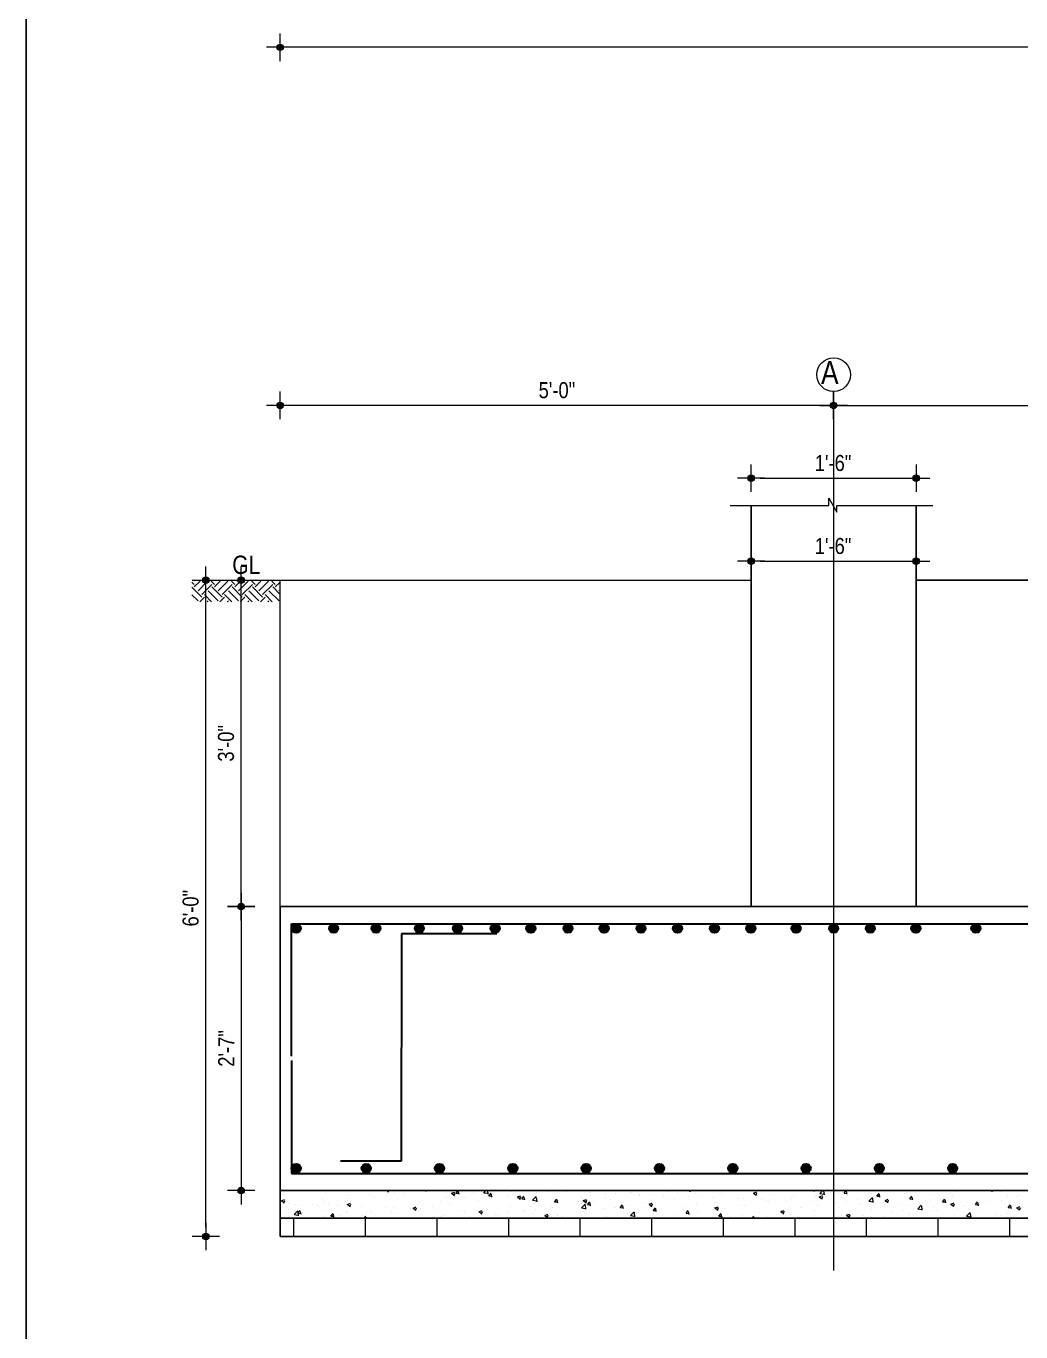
# Model space of a CAD drawing. Header units: inches. Extents: x 57837 to 133168, y 6972 to 27776.
# Drawn here: x 67638 to 68072, y 18892 to 19462 of the extents above; entities that cross this region are included whole.
import ezdxf

# ---------------------------------------------------------------- set-up
doc = ezdxf.new("R2010")
doc.units = ezdxf.units.IN
doc.header["$MEASUREMENT"] = 0
for name, color, linetype, lineweight in [('0.15L', 210, 'Continuous', 15), ('DIM', 2, 'Continuous', 13), ('HACTH', 153, 'Continuous', 5), ('HATCH', 74, 'Continuous', 5), ('ROD', 1, 'Continuous', 40), ('rod position', 1, 'Continuous', 30), ('wall line', 20, 'Continuous', 50)]:
    doc.layers.add(name, color=color, linetype=linetype, lineweight=lineweight)
doc.layers.add('elevation', color=3, linetype='Continuous')
doc.layers.add('text', color=255, linetype='Continuous')
doc.styles.get("Standard").update_dxf_attribs({"font": 'ARIALN.TTF', "height": 7})

msp = doc.modelspace()

# ---------------------------------------------------------------- hatches: boundary and pattern name
at = {"lineweight": 13}
h = msp.add_hatch(color=256, dxfattribs=at)
edge = h.paths.add_edge_path()
edge.add_arc((67748.73, 19452.54), 1.42, 0, 360)
h = msp.add_hatch(color=256, dxfattribs=at)
edge = h.paths.add_edge_path()
edge.add_arc((67748.73, 19296.22), 1.42, 0, 360)
h = msp.add_hatch(color=256, dxfattribs=at)
edge = h.paths.add_edge_path()
edge.add_arc((67990.35, 19296.22), 1.42, 0, 360)
h = msp.add_hatch(color=256, dxfattribs=at)
edge = h.paths.add_edge_path()
edge.add_arc((67990.35, 19296.22), 1.42, 0, 360)
h = msp.add_hatch(color=256, dxfattribs=at)
edge = h.paths.add_edge_path()
edge.add_arc((67954.35, 19264.42), 1.42, 0, 360)
h = msp.add_hatch(color=256, dxfattribs=at)
edge = h.paths.add_edge_path()
edge.add_arc((68026.35, 19264.42), 1.42, 0, 360)
h = msp.add_hatch(color=256, dxfattribs=at)
edge = h.paths.add_edge_path()
edge.add_arc((67954.35, 19228.19), 1.42, 0, 360)
h = msp.add_hatch(color=256, dxfattribs=at)
edge = h.paths.add_edge_path()
edge.add_arc((68026.35, 19228.19), 1.42, 0, 360)
h = msp.add_hatch(color=256, dxfattribs=at)
edge = h.paths.add_edge_path()
edge.add_arc((67716.29, 19219.9), 1.42, 0, 360)
h = msp.add_hatch(color=256, dxfattribs=at)
edge = h.paths.add_edge_path()
edge.add_arc((67731.74, 19219.9), 1.42, 0, 360)
h = msp.add_hatch(color=256, dxfattribs=at)
edge = h.paths.add_edge_path()
edge.add_arc((67731.74, 19077.35), 1.42, 0, 360)
h = msp.add_hatch(color=256, dxfattribs=at)
edge = h.paths.add_edge_path()
edge.add_arc((67731.74, 19077.35), 1.42, 0, 360)
h = msp.add_hatch(color=256, dxfattribs=at)
edge = h.paths.add_edge_path()
edge.add_arc((67731.74, 18953.35), 1.42, 0, 360)
h = msp.add_hatch(color=256, dxfattribs=at)
edge = h.paths.add_edge_path()
edge.add_arc((67716.29, 18933.35), 1.42, 0, 360)
at = {"layer": 'ROD'}
h = msp.add_hatch(color=5, dxfattribs=at)
h.set_gradient(color1=(0, 0, 255), one_color=1, tint=1, name='SPHERICAL')
h.paths.add_polyline_path([(67757.74, 19067.86, 1), (67753.74, 19067.86, 1)])
h = msp.add_hatch(color=5, dxfattribs=at)
h.set_gradient(color1=(0, 0, 255), one_color=1, tint=1, name='SPHERICAL')
h.paths.add_polyline_path([(67774.13, 19067.86, 1), (67770.13, 19067.86, 1)])
h = msp.add_hatch(color=5, dxfattribs=at)
h.set_gradient(color1=(0, 0, 255), one_color=1, tint=1, name='SPHERICAL')
h.paths.add_polyline_path([(67792.61, 19067.86, 1), (67788.61, 19067.86, 1)])
h = msp.add_hatch(color=5, dxfattribs=at)
h.set_gradient(color1=(0, 0, 255), one_color=1, tint=1, name='SPHERICAL')
h.paths.add_polyline_path([(67811.5, 19067.86, 1), (67807.5, 19067.86, 1)])
h = msp.add_hatch(color=5, dxfattribs=at)
h.set_gradient(color1=(0, 0, 255), one_color=1, tint=1, name='SPHERICAL')
h.paths.add_polyline_path([(67828.2, 19067.86, 1), (67824.2, 19067.86, 1)])
h = msp.add_hatch(color=5, dxfattribs=at)
h.set_gradient(color1=(0, 0, 255), one_color=1, tint=1, name='SPHERICAL')
h.paths.add_polyline_path([(67844.6, 19067.86, 1), (67840.6, 19067.86, 1)])
h = msp.add_hatch(color=5, dxfattribs=at)
h.set_gradient(color1=(0, 0, 255), one_color=1, tint=1, name='SPHERICAL')
h.paths.add_polyline_path([(67860.2, 19067.86, 1), (67856.2, 19067.86, 1)])
h = msp.add_hatch(color=5, dxfattribs=at)
h.set_gradient(color1=(0, 0, 255), one_color=1, tint=1, name='SPHERICAL')
h.paths.add_polyline_path([(67876.38, 19067.86, 1), (67872.38, 19067.86, 1)])
h = msp.add_hatch(color=5, dxfattribs=at)
h.set_gradient(color1=(0, 0, 255), one_color=1, tint=1, name='SPHERICAL')
h.paths.add_polyline_path([(67892.2, 19067.86, 1), (67888.2, 19067.86, 1)])
h = msp.add_hatch(color=5, dxfattribs=at)
h.set_gradient(color1=(0, 0, 255), one_color=1, tint=1, name='SPHERICAL')
h.paths.add_polyline_path([(67908.28, 19067.86, 1), (67904.28, 19067.86, 1)])
h = msp.add_hatch(color=5, dxfattribs=at)
h.set_gradient(color1=(0, 0, 255), one_color=1, tint=1, name='SPHERICAL')
h.paths.add_polyline_path([(67924.2, 19067.86, 1), (67920.2, 19067.86, 1)])
h = msp.add_hatch(color=5, dxfattribs=at)
h.set_gradient(color1=(0, 0, 255), one_color=1, tint=1, name='SPHERICAL')
h.paths.add_polyline_path([(67940.35, 19067.86, 1), (67936.35, 19067.86, 1)])
h = msp.add_hatch(color=5, dxfattribs=at)
h.set_gradient(color1=(0, 0, 255), one_color=1, tint=1, name='SPHERICAL')
h.paths.add_polyline_path([(67956.2, 19067.86, 1), (67952.2, 19067.86, 1)])
h = msp.add_hatch(color=5, dxfattribs=at)
h.set_gradient(color1=(0, 0, 255), one_color=1, tint=1, name='SPHERICAL')
h.paths.add_polyline_path([(67975.98, 19067.86, 1), (67971.98, 19067.86, 1)])
h = msp.add_hatch(color=5, dxfattribs=at)
h.set_gradient(color1=(0, 0, 255), one_color=1, tint=1, name='SPHERICAL')
h.paths.add_polyline_path([(67992.34, 19067.86, 1), (67988.34, 19067.86, 1)])
h = msp.add_hatch(color=5, dxfattribs=at)
h.set_gradient(color1=(0, 0, 255), one_color=1, tint=1, name='SPHERICAL')
h.paths.add_polyline_path([(68008.36, 19067.86, 1), (68004.36, 19067.86, 1)])
h = msp.add_hatch(color=5, dxfattribs=at)
h.set_gradient(color1=(0, 0, 255), one_color=1, tint=1, name='SPHERICAL')
h.paths.add_polyline_path([(68028.25, 19067.86, 1), (68024.25, 19067.86, 1)])
h = msp.add_hatch(color=5, dxfattribs=at)
h.set_gradient(color1=(0, 0, 255), one_color=1, tint=1, name='SPHERICAL')
h.paths.add_polyline_path([(68054.47, 19067.86, 1), (68050.47, 19067.86, 1)])
h = msp.add_hatch(color=5, dxfattribs=at)
h.set_gradient(color1=(0, 0, 255), one_color=1, tint=1, name='SPHERICAL')
h.paths.add_polyline_path([(67757.74, 18963.09, 1), (67753.74, 18963.09, 1)])
h = msp.add_hatch(color=5, dxfattribs=at)
h.set_gradient(color1=(0, 0, 255), one_color=1, tint=1, name='SPHERICAL')
h.paths.add_polyline_path([(67788.34, 18963.09, 1), (67784.34, 18963.09, 1)])
h = msp.add_hatch(color=5, dxfattribs=at)
h.set_gradient(color1=(0, 0, 255), one_color=1, tint=1, name='SPHERICAL')
h.paths.add_polyline_path([(67820.34, 18963.09, 1), (67816.34, 18963.09, 1)])
h = msp.add_hatch(color=5, dxfattribs=at)
h.set_gradient(color1=(0, 0, 255), one_color=1, tint=1, name='SPHERICAL')
h.paths.add_polyline_path([(67852.34, 18963.09, 1), (67848.34, 18963.09, 1)])
h = msp.add_hatch(color=5, dxfattribs=at)
h.set_gradient(color1=(0, 0, 255), one_color=1, tint=1, name='SPHERICAL')
h.paths.add_polyline_path([(67884.34, 18963.09, 1), (67880.34, 18963.09, 1)])
h = msp.add_hatch(color=5, dxfattribs=at)
h.set_gradient(color1=(0, 0, 255), one_color=1, tint=1, name='SPHERICAL')
h.paths.add_polyline_path([(67916.34, 18963.09, 1), (67912.34, 18963.09, 1)])
h = msp.add_hatch(color=5, dxfattribs=at)
h.set_gradient(color1=(0, 0, 255), one_color=1, tint=1, name='SPHERICAL')
h.paths.add_polyline_path([(67948.34, 18963.09, 1), (67944.34, 18963.09, 1)])
h = msp.add_hatch(color=5, dxfattribs=at)
h.set_gradient(color1=(0, 0, 255), one_color=1, tint=1, name='SPHERICAL')
h.paths.add_polyline_path([(67980.34, 18963.09, 1), (67976.34, 18963.09, 1)])
h = msp.add_hatch(color=5, dxfattribs=at)
h.set_gradient(color1=(0, 0, 255), one_color=1, tint=1, name='SPHERICAL')
h.paths.add_polyline_path([(68012.34, 18963.09, 1), (68008.34, 18963.09, 1)])
h = msp.add_hatch(color=5, dxfattribs=at)
h.set_gradient(color1=(0, 0, 255), one_color=1, tint=1, name='SPHERICAL')
h.paths.add_polyline_path([(68044.34, 18963.09, 1), (68040.34, 18963.09, 1)])

# ---------------------------------------------------------------- linework, layer by layer
at = {"color": 1}
msp.add_line((67637.87, 17931.09), (67637.87, 20036.78), dxfattribs=at)
at = {"lineweight": 13}
for p, q in [((67748.73, 19446.54), (67748.73, 19458.54)), ((67754.73, 19452.54), (67742.73, 19452.54)), ((67748.73, 19290.22), (67748.73, 19302.22)), ((67990.35, 19290.22), (67990.35, 19302.22)), ((67990.35, 19302.22), (67990.35, 19290.22)), ((67754.73, 19296.22), (67742.73, 19296.22)), ((67996.35, 19296.22), (67984.35, 19296.22)), ((67984.35, 19296.22), (67996.35, 19296.22)), ((67954.35, 19258.42), (67954.35, 19270.42)), ((68026.35, 19270.42), (68026.35, 19258.42)), ((67960.35, 19264.42), (67948.35, 19264.42)), ((68020.35, 19264.42), (68032.35, 19264.42)), ((67954.35, 19222.19), (67954.35, 19234.19)), ((68026.35, 19234.19), (68026.35, 19222.19)), ((67716.29, 19213.9), (67716.29, 19225.9)), ((67731.74, 19213.9), (67731.74, 19225.9)), ((67960.35, 19228.19), (67948.35, 19228.19)), ((68020.35, 19228.19), (68032.35, 19228.19)), ((67710.29, 19219.9), (67722.29, 19219.9)), ((67725.74, 19219.9), (67737.74, 19219.9)), ((67731.74, 19083.35), (67731.74, 19071.35)), ((67731.74, 19071.35), (67731.74, 19083.35)), ((67737.74, 19077.35), (67725.74, 19077.35)), ((67725.74, 19077.35), (67737.74, 19077.35)), ((67731.74, 18959.35), (67731.74, 18947.35)), ((67737.74, 18953.35), (67725.74, 18953.35)), ((67716.29, 18939.35), (67716.29, 18927.35)), ((67722.29, 18933.35), (67710.29, 18933.35))]:
    msp.add_line(p, q, dxfattribs=at)
for centre in [(67748.73, 19452.54), (67748.73, 19296.22), (67990.35, 19296.22), (67990.35, 19296.22), (67954.35, 19264.42), (68026.35, 19264.42), (67954.35, 19228.19), (68026.35, 19228.19), (67716.29, 19219.9), (67731.74, 19219.9), (67731.74, 19077.35), (67731.74, 19077.35), (67731.74, 18953.35), (67716.29, 18933.35)]:
    msp.add_circle(centre, 1.42, dxfattribs=at)
at = {"layer": '0.15L', "lineweight": 18}
msp.add_circle((67990.35, 19309.6), 7.37, dxfattribs=at)
at = {"layer": 'DIM'}
for p, q in [((70374.08, 19452.54), (67752.73, 19452.54)), ((67986.35, 19296.22), (67752.73, 19296.22)), ((67994.35, 19296.22), (68778.35, 19296.22)), ((67958.35, 19264.42), (68022.35, 19264.42)), ((67988.3, 19252.5), (67988.3, 19255.66)), ((67988.3, 19255.66), (67991.71, 19249.63)), ((67945.2, 19252.5), (67988.3, 19252.5)), ((67991.71, 19249.63), (67991.71, 19252.5)), ((67991.71, 19252.5), (68033.64, 19252.5)), ((67958.35, 19228.19), (68022.35, 19228.19)), ((67716.29, 18937.35), (67716.29, 19215.9)), ((67731.74, 19081.35), (67731.74, 19215.9)), ((67731.74, 19073.35), (67731.74, 18957.35))]:
    msp.add_line(p, q, dxfattribs=at)
at = {"layer": 'DIM', "color": 3}
msp.add_line((67748.73, 19077.35), (67748.73, 19219.9), dxfattribs=at)
at = {"layer": 'elevation'}
for p, q in [((67954.35, 19252.5), (67954.35, 19077.35)), ((68026.35, 19077.35), (68026.35, 19252.5)), ((67954.32, 19219.9), (67714.87, 19219.77)), ((68746.35, 19219.9), (68026.35, 19219.9)), ((67954.35, 19077.35), (67748.73, 19077.35)), ((67748.73, 19077.35), (67748.75, 18965.35)), ((67954.35, 19077.35), (68026.35, 19077.35)), ((68746.35, 19077.35), (68026.35, 19077.35)), ((67748.75, 18965.35), (67748.73, 18953.35)), ((67748.73, 18953.35), (70378.39, 18953.35)), ((67748.73, 18941.35), (67748.73, 18953.35)), ((67748.73, 18953.35), (70378.39, 18953.35)), ((70378.39, 18941.35), (67748.73, 18941.35)), ((67748.73, 18941.35), (67748.73, 18933.35)), ((70378.39, 18941.35), (67748.73, 18941.35)), ((67748.73, 18933.35), (70378.39, 18933.35))]:
    msp.add_line(p, q, dxfattribs=at)
at = {"layer": 'HACTH', "lineweight": 0}
for p, q in [((67749.95, 18952.21), (67749.95, 18952.21)), ((67750.58, 18951.71), (67750.58, 18951.71)), ((67757.52, 18953.2), (67757.52, 18953.2)), ((67778.7, 18951.32), (67778.7, 18951.32)), ((67788.4, 18951.24), (67788.4, 18951.24)), ((67790.36, 18953.32), (67790.36, 18953.32)), ((67795.49, 18953.35), (67795.81, 18953.13)), ((67795.96, 18952.75), (67796.16, 18953.35)), ((67798.78, 18952.74), (67798.78, 18952.74)), ((67802.69, 18951.95), (67802.69, 18951.95)), ((67812.52, 18953.04), (67812.47, 18953.35)), ((67823.56, 18952.2), (67824.96, 18952.73)), ((67823.56, 18952.2), (67824.55, 18951.53)), ((67824.71, 18951.14), (67825.11, 18952.35)), ((67825.52, 18952.27), (67826.42, 18953.35)), ((67825.52, 18952.27), (67826.72, 18952.17)), ((67826.87, 18951.79), (67826.64, 18953.04)), ((67832.99, 18952.33), (67832.99, 18952.33)), ((67837.63, 18952.44), (67838.49, 18953.35)), ((67837.63, 18952.44), (67839.41, 18952.17)), ((67839.56, 18951.83), (67839.38, 18953.35)), ((67839.57, 18951.67), (67839.57, 18951.67)), ((67839.87, 18951.02), (67840.83, 18952.17)), ((67841.21, 18950.53), (67840.98, 18951.78)), ((67849.67, 18952.96), (67849.67, 18952.96)), ((67852.3, 18950.6), (67853.7, 18951.13)), ((67860.48, 18952.37), (67860.48, 18952.37)), ((67865.49, 18953.03), (67865.49, 18953.03)), ((67873.59, 18952.96), (67873.59, 18952.96)), ((67884.27, 18952.51), (67884.27, 18952.51)), ((67890.57, 18951.99), (67890.57, 18951.99)), ((67894.94, 18952.06), (67894.94, 18952.06)), ((67902.15, 18952.41), (67902.15, 18952.41)), ((67905.62, 18951.61), (67905.62, 18951.61)), ((67905.65, 18951.12), (67905.65, 18951.12)), ((67910.65, 18951.78), (67910.65, 18951.78)), ((67916.29, 18951.16), (67916.29, 18951.16)), ((67918.23, 18952.77), (67918.23, 18952.77)), ((67927.33, 18953.35), (67927.59, 18953.17)), ((67927.74, 18952.79), (67927.93, 18953.35)), ((67930.27, 18952.02), (67930.27, 18952.02)), ((67941.46, 18952.2), (67941.46, 18952.2)), ((67955.33, 18952.24), (67956.73, 18952.78)), ((67955.33, 18952.24), (67956.33, 18951.57)), ((67956.48, 18951.19), (67956.89, 18952.4)), ((67963.39, 18951.52), (67963.39, 18951.52)), ((67976.02, 18953.19), (67976.02, 18953.19)), ((67981.89, 18953.02), (67981.83, 18953.35)), ((67982.36, 18951.23), (67982.36, 18951.23)), ((67984.08, 18950.64), (67985.48, 18951.18)), ((67984.39, 18952.06), (67985.62, 18953.35)), ((67984.39, 18952.06), (67986.17, 18951.79)), ((67984.56, 18953.03), (67984.56, 18953.03)), ((67986.32, 18951.45), (67986.1, 18953.35)), ((67992.63, 18952.64), (67992.63, 18952.64)), ((67994.89, 18952.26), (67995.8, 18953.35)), ((67994.89, 18952.26), (67996.08, 18952.15)), ((67996.24, 18951.77), (67996.01, 18953.02)), ((68009.23, 18951), (68010.2, 18952.15)), ((68010.58, 18950.51), (68010.35, 18951.77)), ((68021.19, 18951.94), (68021.19, 18951.94)), ((68026.19, 18952.6), (68026.19, 18952.6)), ((68033.25, 18951.45), (68033.25, 18951.45)), ((68042.05, 18951.11), (68042.05, 18951.11)), ((68043.64, 18952.95), (68043.64, 18952.95)), ((68052.61, 18953.23), (68052.61, 18953.23)), ((68053.72, 18953.11), (68053.72, 18953.11)), ((68059.17, 18953.35), (68059.36, 18953.22)), ((68059.51, 18952.83), (68059.69, 18953.35)), ((68063.28, 18952.77), (68063.28, 18952.77)), ((68071.36, 18951.35), (68071.36, 18951.35)), ((67749.27, 18948.95), (67750.67, 18949.49)), ((67749.27, 18948.95), (67750.26, 18948.28)), ((67750.42, 18947.9), (67750.82, 18949.11)), ((67752.25, 18947.71), (67752.25, 18947.71)), ((67755.37, 18947.32), (67755.37, 18947.32)), ((67757.64, 18947.05), (67757.64, 18947.05)), ((67762.93, 18947.25), (67762.93, 18947.25)), ((67764.89, 18946.98), (67764.89, 18946.98)), ((67767.04, 18949.32), (67767.04, 18949.32)), ((67768.03, 18948.55), (67768.03, 18948.55)), ((67769.9, 18947.64), (67769.9, 18947.64)), ((67773.61, 18946.8), (67773.61, 18946.8)), ((67777.48, 18948.63), (67777.48, 18948.63)), ((67778.01, 18947.35), (67779.41, 18947.89)), ((67778.01, 18947.35), (67779.01, 18946.68)), ((67778.29, 18949.96), (67778.29, 18949.96)), ((67779.16, 18946.3), (67779.56, 18947.5)), ((67784.28, 18946.35), (67784.28, 18946.35)), ((67790.11, 18950.3), (67790.11, 18950.3)), ((67794.96, 18945.9), (67794.96, 18945.9)), ((67795.11, 18950.96), (67795.11, 18950.96)), ((67798, 18946.32), (67798, 18946.32)), ((67798.54, 18946.08), (67798.54, 18946.08)), ((67805.64, 18945.45), (67805.64, 18945.45)), ((67806.75, 18945.75), (67808.15, 18946.28)), ((67806.75, 18945.75), (67807.75, 18945.08)), ((67807.9, 18944.69), (67808.31, 18945.9)), ((67808.81, 18947.49), (67808.81, 18947.49)), ((67809.67, 18948.33), (67809.67, 18948.33)), ((67810.06, 18945.73), (67810.06, 18945.73)), ((67815.06, 18946.39), (67815.06, 18946.39)), ((67818.91, 18948.77), (67818.91, 18948.77)), ((67821.33, 18950.33), (67821.33, 18950.33)), ((67822.64, 18947.38), (67822.64, 18947.38)), ((67829.3, 18950.27), (67829.3, 18950.27)), ((67835.27, 18949.05), (67835.27, 18949.05)), ((67839.87, 18951.02), (67841.06, 18950.91)), ((67840.28, 18949.71), (67840.28, 18949.71)), ((67847.85, 18950.7), (67847.85, 18950.7)), ((67849.43, 18946.3), (67849.43, 18946.3)), ((67852.3, 18950.6), (67853.3, 18949.92)), ((67853.45, 18949.54), (67853.85, 18950.75)), ((67854.21, 18949.76), (67855.18, 18950.91)), ((67854.21, 18949.76), (67855.41, 18949.66)), ((67855.56, 18949.28), (67855.33, 18950.53)), ((67858.97, 18949.13), (67860.53, 18950.76)), ((67858.97, 18949.13), (67860.75, 18948.86)), ((67859.81, 18947.8), (67859.81, 18947.8)), ((67860.9, 18948.52), (67860.68, 18950.42)), ((67867.16, 18946.4), (67867.16, 18946.4)), ((67867.8, 18946.14), (67867.8, 18946.14)), ((67868.56, 18948.51), (67869.52, 18949.66)), ((67868.56, 18948.51), (67869.75, 18948.4)), ((67869.91, 18948.02), (67869.67, 18949.27)), ((67870.08, 18949.21), (67870.08, 18949.21)), ((67878.82, 18948.41), (67878.82, 18948.41)), ((67880.19, 18950.49), (67880.19, 18950.49)), ((67880.32, 18945.82), (67881.88, 18947.45)), ((67880.32, 18945.82), (67882.1, 18945.55)), ((67880.43, 18947.8), (67880.43, 18947.8)), ((67881.04, 18948.99), (67882.44, 18949.53)), ((67881.04, 18948.99), (67882.04, 18948.32)), ((67882.25, 18945.21), (67882.03, 18947.11)), ((67882.19, 18947.94), (67882.6, 18949.15)), ((67882.9, 18947.25), (67883.87, 18948.4)), ((67882.9, 18947.25), (67884.1, 18947.15)), ((67884.25, 18946.77), (67884.02, 18948.02)), ((67885.44, 18948.46), (67885.44, 18948.46)), ((67890.49, 18950.41), (67890.49, 18950.41)), ((67893.02, 18949.45), (67893.02, 18949.45)), ((67895.28, 18946.02), (67895.28, 18946.02)), ((67897.25, 18946), (67898.21, 18947.15)), ((67897.25, 18946), (67898.44, 18945.89)), ((67898.6, 18945.51), (67898.36, 18946.76)), ((67900.6, 18946.74), (67900.6, 18946.74)), ((67906.94, 18948.02), (67906.94, 18948.02)), ((67909.79, 18947.39), (67911.19, 18947.93)), ((67909.79, 18947.39), (67910.78, 18946.72)), ((67910.7, 18948.02), (67910.7, 18948.02)), ((67910.93, 18946.34), (67911.34, 18947.55)), ((67911.59, 18944.74), (67912.56, 18945.89)), ((67912.94, 18944.26), (67912.71, 18945.51)), ((67918.61, 18950.02), (67918.61, 18950.02)), ((67921.09, 18949.52), (67921.09, 18949.52)), ((67925.6, 18946.55), (67925.6, 18946.55)), ((67926.97, 18950.71), (67926.97, 18950.71)), ((67930.6, 18947.21), (67930.6, 18947.21)), ((67931.36, 18950.92), (67931.36, 18950.92)), ((67937.65, 18950.26), (67937.65, 18950.26)), ((67938.18, 18948.2), (67938.18, 18948.2)), ((67938.53, 18945.79), (67939.93, 18946.33)), ((67938.53, 18945.79), (67939.52, 18945.12)), ((67939.68, 18944.74), (67940.08, 18945.95)), ((67941.22, 18945.55), (67941.22, 18945.55)), ((67948.32, 18949.81), (67948.32, 18949.81)), ((67949.57, 18947.03), (67949.57, 18947.03)), ((67950.81, 18949.87), (67950.81, 18949.87)), ((67951.6, 18947.05), (67951.6, 18947.05)), ((67955.82, 18950.53), (67955.82, 18950.53)), ((67959, 18949.35), (67959, 18949.35)), ((67961.23, 18949.03), (67961.23, 18949.03)), ((67961.87, 18948.45), (67961.87, 18948.45)), ((67969.68, 18948.9), (67969.68, 18948.9)), ((67971.98, 18949.73), (67971.98, 18949.73)), ((67972.9, 18951.03), (67972.9, 18951.03)), ((67975.77, 18945.96), (67975.77, 18945.96)), ((67980.35, 18948.45), (67980.35, 18948.45)), ((67983.34, 18946.96), (67983.34, 18946.96)), ((67984.08, 18950.64), (67985.07, 18949.97)), ((67985.22, 18949.59), (67985.63, 18950.8)), ((67991.03, 18948), (67991.03, 18948)), ((67992.39, 18945.98), (67992.39, 18945.98)), ((67995.97, 18948.62), (67995.97, 18948.62)), ((68000.98, 18949.28), (68000.98, 18949.28)), ((68001.71, 18947.55), (68001.71, 18947.55)), ((68002.49, 18947.26), (68002.49, 18947.26)), ((68005.73, 18948.75), (68007.29, 18950.38)), ((68005.73, 18948.75), (68007.51, 18948.48)), ((68007.67, 18948.14), (68007.44, 18950.04)), ((68008.55, 18950.27), (68008.55, 18950.27)), ((68009.23, 18951), (68010.43, 18950.9)), ((68012.38, 18947.1), (68012.38, 18947.1)), ((68012.82, 18949.04), (68014.22, 18949.58)), ((68012.82, 18949.04), (68013.81, 18948.37)), ((68012.88, 18948.76), (68012.88, 18948.76)), ((68013.97, 18947.98), (68014.37, 18949.19)), ((68018.73, 18947.11), (68018.73, 18947.11)), ((68023.06, 18946.65), (68023.06, 18946.65)), ((68023.15, 18950.17), (68023.15, 18950.17)), ((68023.58, 18949.75), (68024.54, 18950.9)), ((68023.58, 18949.75), (68024.77, 18949.64)), ((68024.93, 18949.26), (68024.7, 18950.51)), ((68027.08, 18945.44), (68028.64, 18947.07)), ((68027.08, 18945.44), (68028.86, 18945.17)), ((68028.51, 18945.71), (68028.51, 18945.71)), ((68029.01, 18944.83), (68028.79, 18946.73)), ((68030.39, 18949.11), (68030.39, 18949.11)), ((68033.74, 18946.2), (68033.74, 18946.2)), ((68037.92, 18948.49), (68038.89, 18949.64)), ((68037.92, 18948.49), (68039.12, 18948.39)), ((68039.27, 18948), (68039.04, 18949.26)), ((68041.14, 18947.37), (68041.14, 18947.37)), ((68041.56, 18947.44), (68042.96, 18947.97)), ((68041.56, 18947.44), (68042.56, 18946.76)), ((68042.71, 18946.38), (68043.11, 18947.59)), ((68043.39, 18946.29), (68043.39, 18946.29)), ((68044.41, 18945.75), (68044.41, 18945.75)), ((68046.14, 18948.03), (68046.14, 18948.03)), ((68046.85, 18946.72), (68046.85, 18946.72)), ((68052.27, 18947.24), (68053.23, 18948.39)), ((68052.27, 18947.24), (68053.47, 18947.13)), ((68053.62, 18946.75), (68053.39, 18948)), ((68053.66, 18947.7), (68053.66, 18947.7)), ((68053.72, 18949.02), (68053.72, 18949.02)), ((68058.51, 18948.72), (68058.51, 18948.72)), ((68063.76, 18948.98), (68063.76, 18948.98)), ((68066.35, 18950.69), (68066.35, 18950.69)), ((68066.61, 18945.98), (68067.58, 18947.13)), ((68066.61, 18945.98), (68067.81, 18945.88)), ((68067.96, 18945.49), (68067.73, 18946.75)), ((68070.17, 18950.72), (68070.17, 18950.72)), ((68070.3, 18945.83), (68071.7, 18946.37)), ((68070.3, 18945.83), (68071.3, 18945.16)), ((68071.45, 18944.78), (68071.86, 18945.99)), ((67752.26, 18945.32), (67752.26, 18945.32)), ((67754.9, 18942.89), (67756.46, 18944.52)), ((67754.9, 18942.89), (67756.68, 18942.62)), ((67756.47, 18945.02), (67756.47, 18945.02)), ((67756.57, 18943.51), (67757.53, 18944.65)), ((67756.57, 18943.51), (67757.77, 18943.4)), ((67756.83, 18942.28), (67756.61, 18944.18)), ((67757.92, 18943.02), (67757.69, 18944.27)), ((67762.38, 18941.35), (67762.61, 18941.44)), ((67767.15, 18944.57), (67767.15, 18944.57)), ((67767.78, 18941.89), (67767.78, 18941.89)), ((67770.92, 18942.25), (67771.88, 18943.4)), ((67770.92, 18942.25), (67772.11, 18942.15)), ((67772.26, 18941.76), (67772.03, 18943.02)), ((67774.67, 18942.32), (67774.67, 18942.32)), ((67777.82, 18944.12), (67777.82, 18944.12)), ((67778.05, 18943.3), (67778.05, 18943.3)), ((67784.85, 18942.41), (67784.85, 18942.41)), ((67785.56, 18941.35), (67786.22, 18942.14)), ((67786.34, 18944.32), (67786.34, 18944.32)), ((67786.45, 18941.35), (67786.38, 18941.76)), ((67788.15, 18944.58), (67788.15, 18944.58)), ((67788.5, 18943.67), (67788.5, 18943.67)), ((67789.85, 18943.07), (67789.85, 18943.07)), ((67797.43, 18944.07), (67797.43, 18944.07)), ((67799.18, 18943.21), (67799.18, 18943.21)), ((67809.85, 18942.76), (67809.85, 18942.76)), ((67816.31, 18945), (67816.31, 18945)), ((67818.67, 18942.11), (67818.67, 18942.11)), ((67820.53, 18942.31), (67820.53, 18942.31)), ((67826.99, 18944.55), (67826.99, 18944.55)), ((67829.06, 18943.61), (67829.06, 18943.61)), ((67831.21, 18941.86), (67831.21, 18941.86)), ((67835.02, 18941.82), (67835.02, 18941.82)), ((67835.5, 18944.14), (67836.9, 18944.68)), ((67835.5, 18944.14), (67836.49, 18943.47)), ((67836.64, 18943.09), (67837.05, 18944.3)), ((67837.67, 18944.1), (67837.67, 18944.1)), ((67839.32, 18945.02), (67839.32, 18945.02)), ((67841.88, 18941.41), (67841.88, 18941.41)), ((67842.59, 18942.82), (67842.59, 18942.82)), ((67843.83, 18942.4), (67843.83, 18942.4)), ((67848.34, 18943.65), (67848.34, 18943.65)), ((67855.22, 18944.48), (67855.22, 18944.48)), ((67855.49, 18944.4), (67855.49, 18944.4)), ((67859.02, 18943.19), (67859.02, 18943.19)), ((67860.23, 18945.14), (67860.23, 18945.14)), ((67864.24, 18942.54), (67865.64, 18943.08)), ((67864.24, 18942.54), (67865.23, 18941.87)), ((67865.39, 18941.49), (67865.79, 18942.7)), ((67869.69, 18942.74), (67869.69, 18942.74)), ((67869.84, 18942.55), (67869.84, 18942.55)), ((67871.95, 18942.01), (67871.95, 18942.01)), ((67879.94, 18943.83), (67879.94, 18943.83)), ((67880.37, 18942.29), (67880.37, 18942.29)), ((67883.61, 18944.01), (67883.61, 18944.01)), ((67887.75, 18941.57), (67887.75, 18941.57)), ((67890.33, 18945.33), (67890.33, 18945.33)), ((67891.05, 18941.84), (67891.05, 18941.84)), ((67894.04, 18941.35), (67894.38, 18941.48)), ((67900.38, 18943.23), (67900.38, 18943.23)), ((67901.66, 18942.51), (67903.22, 18944.14)), ((67901.66, 18942.51), (67903.44, 18942.24)), ((67901.72, 18941.39), (67901.72, 18941.39)), ((67903.59, 18941.9), (67903.37, 18943.8)), ((67905.39, 18943.89), (67905.39, 18943.89)), ((67910.46, 18941.36), (67910.46, 18941.36)), ((67911.59, 18944.74), (67912.79, 18944.64)), ((67912.97, 18944.89), (67912.97, 18944.89)), ((67920.85, 18942.86), (67920.85, 18942.86)), ((67925.94, 18943.49), (67926.9, 18944.64)), ((67925.94, 18943.49), (67927.13, 18943.38)), ((67926.24, 18943.02), (67926.24, 18943.02)), ((67927.29, 18943), (67927.05, 18944.25)), ((67931.11, 18944.27), (67931.11, 18944.27)), ((67937.91, 18945.02), (67937.91, 18945.02)), ((67940.28, 18942.23), (67941.25, 18943.38)), ((67940.28, 18942.23), (67941.48, 18942.13)), ((67941.63, 18941.75), (67941.4, 18943)), ((67945.55, 18941.98), (67945.55, 18941.98)), ((67950.56, 18942.64), (67950.56, 18942.64)), ((67954.94, 18941.35), (67955.59, 18942.13)), ((67955.82, 18941.35), (67955.75, 18941.74)), ((67958.13, 18943.64), (67958.13, 18943.64)), ((67961.63, 18941.8), (67961.63, 18941.8)), ((67967.27, 18944.19), (67968.67, 18944.73)), ((67967.27, 18944.19), (67968.27, 18943.52)), ((67968.42, 18943.14), (67968.82, 18944.34)), ((67970.76, 18945.3), (67970.76, 18945.3)), ((67971.73, 18943.08), (67971.73, 18943.08)), ((67982.12, 18944.58), (67982.12, 18944.58)), ((67995.4, 18943.1), (67995.4, 18943.1)), ((67995.72, 18941.39), (67995.72, 18941.39)), ((67996.01, 18942.59), (67997.41, 18943.12)), ((67996.01, 18942.59), (67997.01, 18941.92)), ((67997.16, 18941.53), (67997.57, 18942.74)), ((68003.29, 18942.39), (68003.29, 18942.39)), ((68007.06, 18945.1), (68007.06, 18945.1)), ((68012.64, 18942.11), (68012.64, 18942.11)), ((68015.92, 18944.05), (68015.92, 18944.05)), ((68020.93, 18944.71), (68020.93, 18944.71)), ((68022.9, 18943.51), (68022.9, 18943.51)), ((68023.52, 18942.71), (68023.52, 18942.71)), ((68025.7, 18941.35), (68026.16, 18941.52)), ((68033.01, 18944.79), (68033.01, 18944.79)), ((68035.18, 18944.72), (68035.18, 18944.72)), ((68048.42, 18942.13), (68049.98, 18943.76)), ((68048.42, 18942.13), (68050.2, 18941.86)), ((68050.36, 18941.52), (68050.13, 18943.42)), ((68055.09, 18945.29), (68055.09, 18945.29)), ((68061.09, 18942.8), (68061.09, 18942.8)), ((68063.52, 18942.32), (68063.52, 18942.32)), ((68065.77, 18944.84), (68065.77, 18944.84)), ((68066.09, 18943.46), (68066.09, 18943.46)), ((68066.15, 18941.72), (68066.15, 18941.72))]:
    msp.add_line(p, q, dxfattribs=at)
at = {"layer": 'HACTH', "color": 3}
for p, q in [((67754.76, 18933.35), (67754.76, 18941.35)), ((67786.01, 18933.35), (67786.01, 18941.35)), ((67817.26, 18933.35), (67817.26, 18941.35)), ((67848.51, 18933.35), (67848.51, 18941.35)), ((67879.76, 18933.35), (67879.76, 18941.35)), ((67911.01, 18933.35), (67911.01, 18941.35)), ((67942.26, 18933.35), (67942.26, 18941.35)), ((67973.51, 18933.35), (67973.51, 18941.35)), ((68004.76, 18933.35), (68004.76, 18941.35)), ((68036.01, 18933.35), (68036.01, 18941.35)), ((68067.26, 18933.35), (68067.26, 18941.35))]:
    msp.add_line(p, q, dxfattribs=at)
at = {"layer": 'HATCH', "linetype": 'Continuous'}
for p, q in [((67711.26, 19216.91), (67713.78, 19219.43)), ((67712.92, 19215.25), (67717.09, 19219.43)), ((67720.1, 19218.01), (67718.69, 19219.43)), ((67720.1, 19216.91), (67722.62, 19219.43)), ((67721.76, 19215.25), (67725.93, 19219.43)), ((67728.94, 19218.01), (67727.53, 19219.43)), ((67728.94, 19216.91), (67731.46, 19219.43)), ((67730.6, 19215.25), (67734.77, 19219.43)), ((67737.78, 19218.01), (67736.36, 19219.43)), ((67737.78, 19216.91), (67740.3, 19219.43)), ((67739.44, 19215.25), (67743.61, 19219.43)), ((67746.62, 19218.01), (67745.2, 19219.43)), ((67711.26, 19218.01), (67710.24, 19219.03)), ((67714.58, 19212.49), (67710.24, 19216.82)), ((67712.92, 19210.83), (67710.24, 19213.51)), ((67714.58, 19213.59), (67719, 19218.01)), ((67718.81, 19210.46), (67715.68, 19213.59)), ((67721.76, 19210.83), (67717.34, 19215.25)), ((67723.42, 19212.49), (67719, 19216.91)), ((67723.42, 19213.59), (67727.83, 19218.01)), ((67727.65, 19210.46), (67724.52, 19213.59)), ((67730.6, 19210.83), (67726.18, 19215.25)), ((67732.25, 19212.49), (67727.83, 19216.91)), ((67732.25, 19213.59), (67736.67, 19218.01)), ((67736.49, 19210.46), (67733.36, 19213.59)), ((67739.44, 19210.83), (67735.02, 19215.25)), ((67741.09, 19212.49), (67736.67, 19216.91)), ((67741.09, 19213.59), (67745.51, 19218.01)), ((67745.33, 19210.46), (67742.2, 19213.59)), ((67748.27, 19210.83), (67743.85, 19215.25)), ((67748.5, 19213.92), (67745.51, 19216.91)), ((67746.62, 19216.91), (67748.5, 19218.79)), ((67748.27, 19215.25), (67748.5, 19215.48)), ((67713.65, 19210.46), (67715.68, 19212.49)), ((67716.97, 19210.46), (67717.34, 19210.83)), ((67722.49, 19210.46), (67724.52, 19212.49)), ((67725.81, 19210.46), (67726.18, 19210.83)), ((67731.33, 19210.46), (67733.36, 19212.49)), ((67734.65, 19210.46), (67735.02, 19210.83)), ((67740.17, 19210.46), (67742.2, 19212.49)), ((67743.49, 19210.46), (67743.85, 19210.83))]:
    msp.add_line(p, q, dxfattribs=at)
at = {"layer": 'rod position'}
for p, q in [((67753.74, 19012.08), (67753.74, 19069.86)), ((67753.74, 19069.86), (70374.37, 19069.86)), ((67753.74, 19010.19), (67753.74, 18960.83)), ((67753.74, 18960.83), (70374.36, 18960.83))]:
    msp.add_line(p, q, dxfattribs=at)
at = {"layer": 'rod position', "color": 4}
for p, q in [((67801.67, 19065.45), (67801.55, 18966.24)), ((67843.37, 19065.45), (67801.67, 19065.45)), ((67801.55, 18966.24), (67775.05, 18966.24))]:
    msp.add_line(p, q, dxfattribs=at)
at = {"layer": 'rod position'}
for centre in [(67755.74, 19067.86), (67772.13, 19067.86), (67790.61, 19067.86), (67809.5, 19067.86), (67826.2, 19067.86), (67842.6, 19067.86), (67858.2, 19067.86), (67874.38, 19067.86), (67890.2, 19067.86), (67906.28, 19067.86), (67922.2, 19067.86), (67938.35, 19067.86), (67954.2, 19067.86), (67973.98, 19067.86), (67990.34, 19067.86), (68006.36, 19067.86), (68026.25, 19067.86), (68052.47, 19067.86), (67755.74, 18963.09), (67786.34, 18963.09), (67818.34, 18963.09), (67850.34, 18963.09), (67882.34, 18963.09), (67914.34, 18963.09), (67946.34, 18963.09), (67978.34, 18963.09), (68010.34, 18963.09), (68042.34, 18963.09)]:
    msp.add_circle(centre, 2, dxfattribs=at)
at = {"layer": 'wall line', "color": 3, "lineweight": 0}
for p, q in [((67990.35, 19302.22), (67990.35, 18918.44)), ((67748.73, 19077.35), (67748.73, 18953.35))]:
    msp.add_line(p, q, dxfattribs=at)

# ---------------------------------------------------------------- texts
at = {"layer": 'DIM'}
for s, p in [('5\'-0"', (67861.58, 19299.36)), ('1\'-6"', (67982.12, 19267.56)), ('1\'-6"', (67982.12, 19231.32))]:
    msp.add_text(s, height=7, dxfattribs=at).set_placement(p)
for s, p in [('3\'-0"', (67728.6, 19140.67)), ('6\'-0"', (67713.16, 19068.68)), ('2\'-7"', (67728.72, 19007.44))]:
    msp.add_text(s, height=7, rotation=90, dxfattribs=at).set_placement(p)
at = {"layer": 'text'}
for s, height, p in [('A', 10, (67984.87, 19305.54)), ('GL', 8, (67727.85, 19222.6))]:
    msp.add_text(s, height=height, dxfattribs=at).set_placement(p)

doc.saveas('drawing.dxf')
